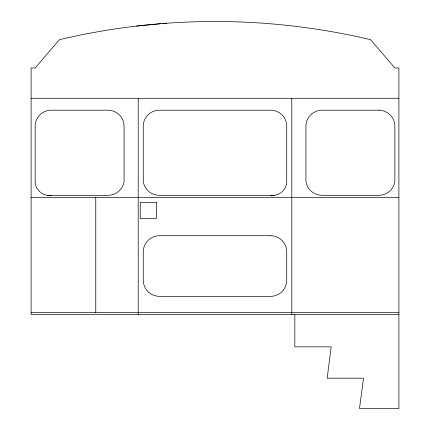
<?xml version="1.0" encoding="UTF-8"?>
<svg xmlns="http://www.w3.org/2000/svg" width="430" height="430" viewBox="0 0 430 430"><rect width="100%" height="100%" fill="white"/><g stroke="black" fill="none" stroke-linecap="round" stroke-linejoin="round"><path stroke-width="0.64" d="M136.665 26.063L160.438 23.752M51.31 195.338L47.268 195.301A14.271 13.986 0 0 1 35.142 181.476L35.142 126.033A16.168 15.84 0 0 1 51.31 110.193L107.892 110.193A16.168 15.84 0 0 1 124.06 126.033L124.06 181.476A16.313 15.98 0 0 1 107.892 195.338L47.714 195.338M162.712 23.526L166.501 23.306M31.1 98.293L398.9 98.293M274.168 195.338L159.428 195.338A16.313 15.98 0 0 1 143.26 181.476L143.26 126.033A16.168 15.84 0 0 1 159.428 110.193L270.572 110.193A16.168 15.84 0 0 1 286.74 126.033L286.74 181.476A14.271 13.986 0 0 1 274.614 195.301L270.572 195.338M31.1 197.316L398.9 197.316M31.1 312.508L398.9 312.508M398.9 314.529L31.1 314.529L31.1 67.983L35.142 67.983L59.394 39.689A674.751 674.751 0 0 1 370.606 39.689L394.858 67.983L398.9 67.983L398.9 408.5L359.496 408.5L363.533 378.185L327.16 378.185L331.202 346.865L294.824 346.865L294.824 314.529M291.793 98.293L291.793 314.529M138.207 98.293L138.207 314.529M95.766 197.316L95.766 312.508M378.69 110.193L322.108 110.193A16.168 15.84 0 0 0 305.94 126.033L305.94 181.476A16.313 15.98 0 0 0 322.108 195.338L378.69 195.338A16.313 15.98 0 0 0 394.858 181.476L394.858 126.033A16.168 15.84 0 0 0 378.69 110.193M156.396 202.369L140.228 202.369L140.228 218.537L156.396 218.537L156.396 202.369M270.572 235.715L159.428 235.715A16.168 16.168 0 0 0 143.26 251.883L143.26 280.172A16.168 16.168 0 0 0 159.428 296.34L270.572 296.34A16.168 16.168 0 0 0 286.74 280.172L286.74 251.883A16.168 16.168 0 0 0 270.572 235.715"/></g></svg>
